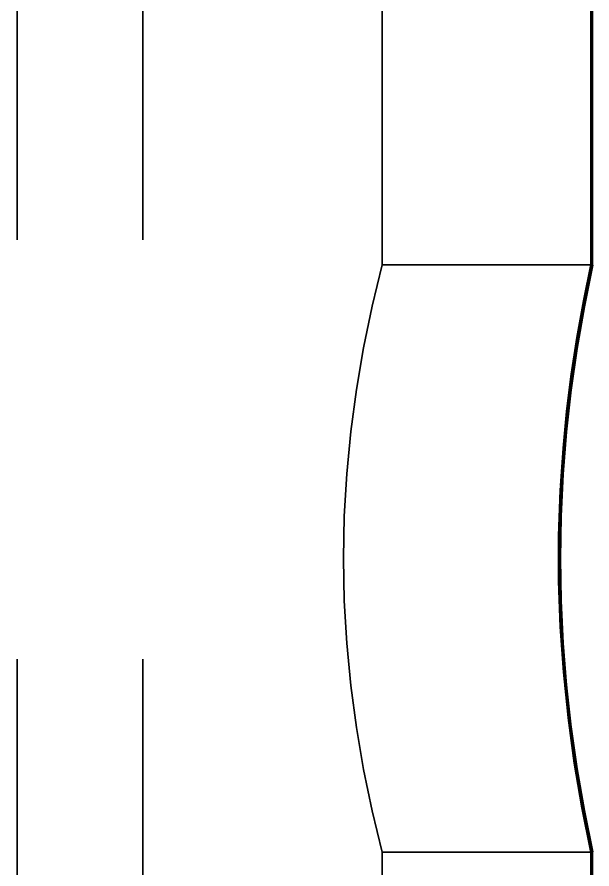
# Model space of a CAD drawing. Header units: millimetres. Extents: x 0 to 2208, y 0 to 420.
# Drawn here: x 191.657 to 193.027, y 176.395 to 178.426 of the extents above; entities that cross this region are included whole.
import ezdxf

# ---------------------------------------------------------------- set-up
doc = ezdxf.new("R2010")
doc.units = ezdxf.units.MM
doc.linetypes.add('IRAM-E-TRAZOS', pattern=[5, 4, -1])
doc.layers.add('01-VISIBLE', color=7, linetype='CONTINUOUS', lineweight=70)
doc.layers.add('02-OCULTA', color=4, linetype='IRAM-E-TRAZOS', lineweight=35)

msp = doc.modelspace()

# ---------------------------------------------------------------- linework, layer by layer
at = {"layer": '01-VISIBLE'}
for p, q in [((193.027, 177.8351), (193.027, 186.1351)), ((193.027, 144.1351), (193.027, 176.4351))]:
    msp.add_line(p, q, dxfattribs=at)
for points in [[(193.027, 177.8351), (193.0069, 177.7363), (192.9896, 177.637), (192.9753, 177.5372), (192.9641, 177.4371), (192.956, 177.3366), (192.9511, 177.2359), (192.9495, 177.1351)], [(192.9544, 177.3096), (192.9605, 177.3979), (192.9691, 177.486), (192.9802, 177.5738), (192.9935, 177.6613), (193.0092, 177.7484), (193.027, 177.8351)], [(193.027, 176.4351), (193.0054, 176.5415), (192.9872, 176.6485), (192.9724, 176.756), (192.9612, 176.864), (192.9537, 176.9723), (192.95, 177.0808), (192.95, 177.1894), (192.9537, 177.2978)], [(192.9537, 177.2978), (192.9538, 177.2981), (192.9538, 177.2983), (192.9538, 177.2986), (192.9538, 177.2988), (192.9538, 177.299), (192.9538, 177.2993)], [(192.9538, 177.2993), (192.9539, 177.3005), (192.9539, 177.3018), (192.954, 177.303), (192.9541, 177.3043), (192.9541, 177.3055), (192.9542, 177.3068)], [(192.9495, 177.1351), (192.9511, 177.0343), (192.956, 176.9336), (192.9641, 176.8331), (192.9753, 176.733), (192.9896, 176.6332), (193.0069, 176.5339), (193.027, 176.4351)]]:
    msp.add_lwpolyline(points, dxfattribs=at)
at = {"layer": '02-OCULTA'}
for p, q in [((191.657, 127.8951), (191.657, 230.9903)), ((191.957, 127.8951), (191.957, 230.9903)), ((192.527, 177.8351), (192.527, 186.1351)), ((192.527, 177.8351), (193.027, 177.8351)), ((192.527, 176.4351), (193.027, 176.4351)), ((192.527, 144.1351), (192.527, 176.4351))]:
    msp.add_line(p, q, dxfattribs=at)
for points in [[(192.527, 176.4351), (192.5032, 176.5334), (192.4827, 176.6324), (192.4656, 176.7321), (192.4522, 176.8323), (192.4425, 176.933), (192.4366, 177.034), (192.4347, 177.1351), (192.4366, 177.2362), (192.4425, 177.3372), (192.4522, 177.4378), (192.4656, 177.5381), (192.4827, 177.6378), (192.5032, 177.7368), (192.527, 177.8351)], [(192.527, 177.8351), (192.5032, 177.7368), (192.4827, 177.6378), (192.4656, 177.5381), (192.4522, 177.4378), (192.4425, 177.3372), (192.4366, 177.2362), (192.4347, 177.1351)], [(192.9537, 177.2978), (192.9537, 177.2978), (192.9537, 177.2978), (192.9537, 177.2978), (192.9537, 177.2978), (192.9537, 177.2978), (192.9537, 177.2978)], [(192.9538, 177.2993), (192.9538, 177.2993), (192.9538, 177.2993), (192.9538, 177.2993), (192.9538, 177.2993), (192.9538, 177.2993), (192.9538, 177.2993)], [(192.9542, 177.3068), (192.9542, 177.3072), (192.9543, 177.3077), (192.9543, 177.3082), (192.9543, 177.3086), (192.9543, 177.3091), (192.9544, 177.3096)], [(192.4347, 177.1351), (192.4366, 177.034), (192.4425, 176.933), (192.4522, 176.8323), (192.4656, 176.7321), (192.4827, 176.6324), (192.5032, 176.5334), (192.527, 176.4351)]]:
    msp.add_lwpolyline(points, dxfattribs=at)

doc.saveas('drawing.dxf')
